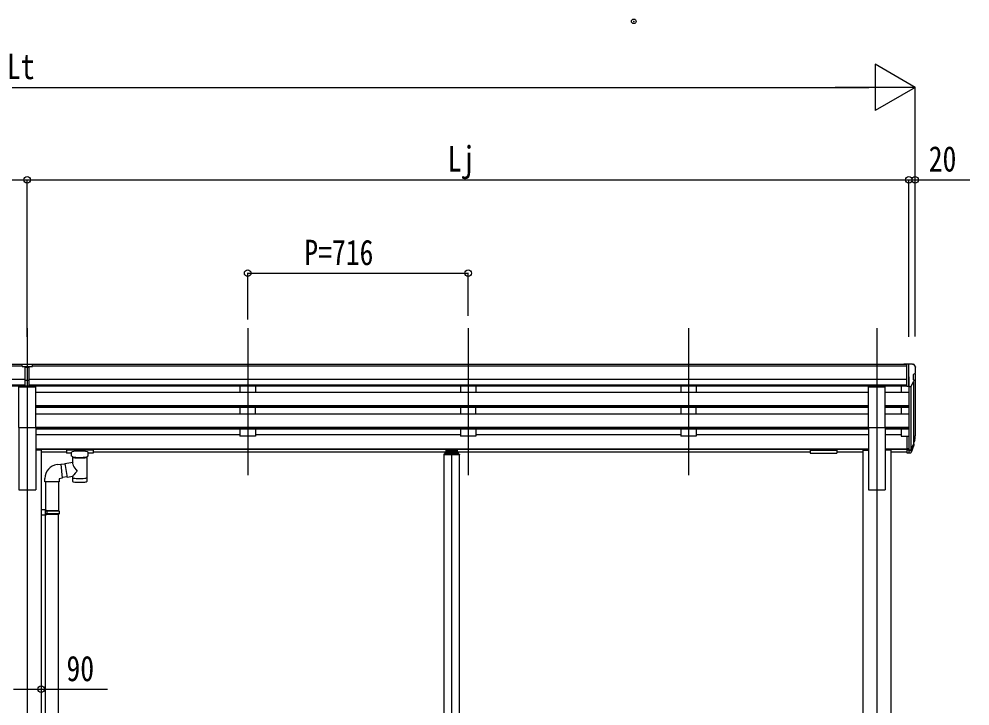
# Model space of a CAD drawing. Units: millimetres, scale not verified. Extents: x -10512 to 10512, y -7425 to 7425.
# Drawn here: x -1751 to 1338, y -2608 to -377 of the extents above; entities that cross this region are included whole.
import ezdxf
from ezdxf.enums import TextEntityAlignment as Align

# ---------------------------------------------------------------- set-up
doc = ezdxf.new("R2010")
doc.units = ezdxf.units.MM
doc.header["$LTSCALE"] = 30
doc.header["$PDMODE"] = 32
doc.header["$PDSIZE"] = 15
for name, color, linetype in [('0-3_YKK_12', 2, 'Continuous'), ('0-4_YKK_13', 4, 'Continuous'), ('0-5_YKK_A1', 4, 'Continuous'), ('0-6_YKK_D', 6, 'Continuous')]:
    doc.layers.add(name, color=color, linetype=linetype)
doc.styles.add('ＭＳ ゴシック', font='')
doc.styles.get('ＭＳ ゴシック').set_extended_font_data('MS Gothic')

msp = doc.modelspace()

# ---------------------------------------------------------------- linework, layer by layer
at = {"layer": '0-3_YKK_12'}
for p, q in [((-1008.36, -1381.44), (-1008.36, -1858.96)), ((-292.36, -1381.44), (-292.36, -1858.96)), ((423.64, -1381.44), (423.64, -1858.96)), ((-345.86, -1785.85), (-345.86, -4212.71))]:
    msp.add_line(p, q, dxfattribs=at)
for points in [[(-1724.36, -1381.44), (-1724.36, -4305.85), (-1724.36, -4555.85)], [(1035.64, -1381.44), (1035.64, -4305.85), (1035.64, -4555.85)]]:
    msp.add_lwpolyline(points, dxfattribs=at)
at = {"layer": '0-4_YKK_13'}
for p, q in [((-1740.86, -1505.86), (-1740.86, -1498.02)), ((-1740.86, -1505.86), (-1730.86, -1505.86)), ((-1724.36, -1506.68), (-1730.86, -1506.28)), ((-1730.86, -1507.86), (-1717.86, -1507.86)), ((-1717.86, -1506.34), (-1724.36, -1506.66)), ((-1717.86, -1569.49), (-1717.86, -1504.21)), ((1133.14, -1497.83), (1123.14, -1497.92)), ((1123.14, -1499.43), (1123.14, -1497.92)), ((1133.14, -1569.81), (1133.14, -1497.83)), ((1151.64, -1497.83), (1133.14, -1497.83)), ((1139.64, -1570.81), (1139.64, -1497.83)), ((1151.64, -1497.83), (1153.97, -1497.97)), ((1154.73, -1498.4), (1158.79, -1504.2)), ((1161.64, -1507.2), (1161.64, -1507.83)), ((1153.64, -1532.34), (1153.64, -1548.62)), ((1159.1, -1529.01), (1153.79, -1532.08)), ((-1730.86, -1549.38), (-1724.36, -1549.55)), ((-1730.86, -1568.43), (-1724.36, -1568.82)), ((-1724.36, -1549.55), (-1717.86, -1549.38)), ((-1724.36, -1568.82), (-1717.86, -1568.43)), ((-1696.86, -1703.27), (-1696.86, -1571.48)), ((1063.14, -1703.27), (1063.14, -1571.48)), ((1133.14, -1569.81), (1139.64, -1569.81)), ((1139.64, -1570.81), (1144.85, -1570.49)), ((1147.26, -1569), (1156.26, -1553.41)), ((-1751.86, -1703.27), (-1696.86, -1703.27)), ((1008.14, -1703.27), (1063.14, -1703.27)), ((1133.14, -1731.55), (1133.14, -1785.58)), ((1133.14, -1731.55), (1139.64, -1731.55)), ((1139.64, -1731.55), (1139.64, -1786.32)), ((1146.07, -1775.91), (1153.83, -1760.5)), ((1155.27, -1760.86), (1147.08, -1777.03)), ((1157.94, -1744.36), (1154.66, -1751.43)), ((1158.54, -1745.74), (1154.66, -1753.69)), ((1156.23, -1757.02), (1155.89, -1761.42)), ((-1597.36, -1776.13), (-1597.36, -1786.89)), ((-1512.36, -1775.47), (-1595.36, -1775.47)), ((-1512.36, -1777.65), (-1595.36, -1777.65)), ((-1580.86, -1787.56), (-1595.36, -1787.56)), ((-1580.86, -1794.36), (-1580.86, -1784.09)), ((-1526.86, -1794.36), (-1526.86, -1784.09)), ((-1512.36, -1787.56), (-1526.86, -1787.56)), ((-1510.36, -1776.13), (-1510.36, -1786.89)), ((-1510.36, -1776.32), (-1510.36, -1777.86)), ((-371.36, -1791.35), (-371.36, -1792.85)), ((-321.86, -1789.85), (-369.86, -1789.85)), ((-368.36, -1785.38), (-368.36, -1789.85)), ((-365.86, -1782.81), (-364.36, -1782.81)), ((-365.86, -1785.33), (-365.86, -1789.85)), ((-365.86, -1785.33), (-364.36, -1785.33)), ((-365.86, -1787.22), (-325.86, -1787.22)), ((-327.36, -1776.89), (-364.36, -1776.89)), ((-364.36, -1776.89), (-364.36, -1785.33)), ((-364.36, -1779.38), (-327.36, -1779.38)), ((-361.76, -1781.82), (-361.76, -1782.3)), ((-358.31, -1783.7), (-358.31, -1784.04)), ((-356.35, -1783.38), (-356.35, -1783.71)), ((-355.86, -1782.47), (-355.86, -1785.15)), ((-355.37, -1783.38), (-355.37, -1783.71)), ((-353.41, -1784.04), (-353.41, -1783.7)), ((-349.96, -1781.82), (-349.96, -1782.3)), ((-341.76, -1781.82), (-341.76, -1782.3)), ((-338.31, -1783.7), (-338.31, -1784.04)), ((-336.35, -1783.38), (-336.35, -1783.71)), ((-335.86, -1782.47), (-335.86, -1785.15)), ((-335.37, -1783.38), (-335.37, -1783.71)), ((-333.41, -1784.04), (-333.41, -1783.7)), ((-329.96, -1781.82), (-329.96, -1782.3)), ((-327.36, -1776.89), (-327.36, -1785.33)), ((-327.36, -1782.81), (-325.86, -1782.81)), ((-327.36, -1785.33), (-325.86, -1785.33)), ((-325.86, -1785.33), (-325.86, -1789.85)), ((-323.36, -1789.85), (-323.36, -1785.38)), ((-320.36, -1791.35), (-320.36, -1792.85)), ((818.64, -1776.13), (818.64, -1786.89)), ((818.64, -1776.32), (818.64, -1777.86)), ((820.64, -1775.47), (903.64, -1775.47)), ((820.64, -1777.65), (903.64, -1777.65)), ((820.64, -1787.56), (903.64, -1787.56)), ((905.64, -1776.13), (905.64, -1786.89)), ((1133.14, -1771.68), (1139.64, -1771.68)), ((1133.14, -1776.56), (1139.64, -1776.56)), ((1133.14, -1785.58), (1139.64, -1785.58)), ((1139.64, -1776.58), (1144.77, -1776.58)), ((1139.64, -1778.39), (1144.48, -1778.39)), ((1139.64, -1786.32), (1144.48, -1786.32)), ((1155.89, -1761.42), (1147.08, -1784.97)), ((-1627.71, -1823.9), (-1615.2, -1822.34)), ((-1601.7, -1822.22), (-1615.03, -1824.29)), ((-1601.99, -1820.34), (-1576.76, -1816.43)), ((-1601.99, -1820.34), (-1594.96, -1865.6)), ((-1576.76, -1816.44), (-1576.76, -1798.85)), ((-1530.96, -1798.86), (-1530.95, -1879.16)), ((-320.36, -1792.85), (-371.36, -1792.85)), ((-1667.11, -1879.91), (-1667.11, -1869)), ((-1621.11, -1879.91), (-1667.11, -1879.91)), ((-1665.16, -1879.91), (-1665.16, -1971.21)), ((-1623.16, -1879.91), (-1623.16, -1973.77)), ((-1595.26, -1863.73), (-1611.36, -1866.22)), ((-1576.76, -1862.78), (-1594.96, -1865.6)), ((-1576.78, -1879.16), (-1576.76, -1862.53)), ((-1663.16, -1971.27), (-1679.16, -1970.8)), ((-1679.16, -1970.8), (-1679.16, -1988.74)), ((-1663.16, -1973.27), (-1665.16, -1973.27)), ((-1622.16, -1973.77), (-1665.16, -1973.77)), ((-1621.16, -1975.77), (-1665.16, -1975.77)), ((-1663.16, -1973.27), (-1663.16, -1971.27)), ((-1660.69, -1975.77), (-1660.26, -1973.77)), ((-1621.16, -1975.77), (-1622.16, -1973.77)), ((-1621.16, -1975.77), (-1621.16, -1983.77)), ((-1663.16, -1988.27), (-1679.16, -1988.74)), ((-1621.16, -1983.77), (-1665.16, -1983.77)), ((-1622.16, -1985.77), (-1665.16, -1985.77)), ((-1665.16, -2830.47), (-1665.16, -1988.33)), ((-1663.16, -1988.27), (-1663.16, -1986.27)), ((-1623.16, -2833.03), (-1623.16, -1985.77)), ((-1621.16, -1983.77), (-1622.16, -1985.77))]:
    msp.add_line(p, q, dxfattribs=at)
for points in [[(-1740.86, -1498.02), (-1722.86, -1497.86), (-1707.86, -1497.99)], [(-1717.86, -1569.49), (-1724.36, -1569.89), (-1730.86, -1569.49), (-1730.86, -1504.15)], [(-1717.86, -1505.82), (-1707.86, -1505.73), (-1707.86, -1497.99)], [(-1751.86, -1703.27), (-1751.86, -1571.48), (-1696.86, -1571.48)], [(-1717.86, -1550.48), (-1721.12, -1550.57), (-1724.36, -1550.65), (-1727.61, -1550.57), (-1730.86, -1550.48)], [(1008.14, -1703.27), (1008.14, -1571.48), (1063.14, -1571.48)], [(-1595.36, -1775.47), (-1595.72, -1775.47), (-1596.25, -1775.5), (-1596.7, -1775.55), (-1597, -1775.63), (-1597.17, -1775.72), (-1597.29, -1775.86), (-1597.36, -1776.04), (-1597.36, -1776.13)], [(-1595.36, -1787.56), (-1595.72, -1787.55), (-1596.25, -1787.53), (-1596.7, -1787.48), (-1597, -1787.4), (-1597.17, -1787.3), (-1597.29, -1787.16), (-1597.36, -1786.98), (-1597.36, -1786.89)], [(-1510.36, -1776.13), (-1510.4, -1775.94), (-1510.49, -1775.8), (-1510.58, -1775.71), (-1510.68, -1775.65), (-1510.81, -1775.6), (-1511.1, -1775.54), (-1511.59, -1775.49), (-1512.13, -1775.47), (-1512.36, -1775.47)], [(-1510.36, -1786.89), (-1510.4, -1787.09), (-1510.49, -1787.22), (-1510.58, -1787.32), (-1510.68, -1787.38), (-1510.81, -1787.42), (-1511.1, -1787.49), (-1511.59, -1787.53), (-1512.13, -1787.55), (-1512.36, -1787.56)], [(-357.33, -1783.93), (-357.14, -1783.96), (-357.07, -1783.96), (-356.96, -1783.97), (-356.79, -1783.96), (-356.64, -1783.93), (-356.52, -1783.89), (-356.43, -1783.84), (-356.37, -1783.78)], [(-355.36, -1783.78), (-355.3, -1783.84), (-355.21, -1783.89), (-355.09, -1783.93), (-354.94, -1783.96), (-354.77, -1783.97), (-354.66, -1783.96), (-354.59, -1783.96), (-354.39, -1783.93)], [(-337.33, -1783.93), (-337.14, -1783.96), (-337.07, -1783.96), (-336.96, -1783.97), (-336.79, -1783.96), (-336.64, -1783.93), (-336.52, -1783.89), (-336.43, -1783.84), (-336.37, -1783.78)], [(-335.36, -1783.78), (-335.3, -1783.84), (-335.21, -1783.89), (-335.09, -1783.93), (-334.94, -1783.96), (-334.77, -1783.97), (-334.66, -1783.96), (-334.59, -1783.96), (-334.39, -1783.93)], [(818.64, -1776.13), (818.67, -1775.94), (818.76, -1775.8), (818.85, -1775.71), (818.96, -1775.65), (819.08, -1775.6), (819.37, -1775.54), (819.86, -1775.49), (820.4, -1775.47), (820.64, -1775.47)], [(818.64, -1786.89), (818.67, -1787.09), (818.76, -1787.22), (818.85, -1787.32), (818.96, -1787.38), (819.08, -1787.42), (819.37, -1787.49), (819.86, -1787.53), (820.4, -1787.55), (820.64, -1787.56)], [(903.64, -1775.47), (903.99, -1775.47), (904.52, -1775.5), (904.97, -1775.55), (905.27, -1775.63), (905.44, -1775.72), (905.56, -1775.86), (905.63, -1776.04), (905.64, -1776.13)], [(903.64, -1787.56), (903.99, -1787.55), (904.52, -1787.53), (904.97, -1787.48), (905.27, -1787.4), (905.44, -1787.3), (905.56, -1787.16), (905.63, -1786.98), (905.64, -1786.89)], [(-1615.2, -1822.34), (-1611.19, -1868.17), (-1621.11, -1869.91), (-1621.11, -1879.91)], [(-1576.76, -1798.85), (-1577, -1798.76), (-1578.35, -1798.02), (-1579.47, -1797.18), (-1580.22, -1796.31), (-1580.68, -1795.41), (-1580.85, -1794.53)], [(-1526.9, -1794.31), (-1526.88, -1794.66), (-1527.13, -1795.62), (-1527.65, -1796.5), (-1528.45, -1797.34), (-1529.56, -1798.14), (-1530.96, -1798.86)], [(-1663.16, -1986.27), (-1665.16, -1986.27), (-1665.16, -1973.27)], [(-1660.69, -1975.77), (-1660.69, -1983.77), (-1660.26, -1985.77)]]:
    msp.add_lwpolyline(points, dxfattribs=at)
for centre, radius, start, end in [((1153.91, -1498.97), 1, 35, 86.5), ((1158.64, -1507.2), 3, 0, 87), ((959.64, -1507.83), 202, 355.05096, 0), ((1153.94, -1532.34), 0.3, 120, 180), ((1154.73, -1524.64), 6.18, 315.00103, 354.2965), ((1144.66, -1567.5), 3, 273.5, 330), ((1153.94, -1548.62), 0.3, 180, 265.2833), ((1153.66, -1551.91), 3, 330, 85.2833), ((1129.05, -1734.87), 30.41, 341.80266, 352.8448), ((1130.45, -1736.62), 29.53, 342.01856, 353.49194), ((-369.86, -1791.35), 1.5, 90, 180), ((-321.86, -1791.35), 1.5, 0, 90), ((-1621.21, -1869.35), 45.91, 98.14944, 179.55845)]:
    msp.add_arc(centre, radius, start, end, dxfattribs=at)
for centre, major_axis, ratio, start_param, end_param in [((-1699.79, -1508.17), (24.57, -1.51), 0.121868, 3.1422238, 3.1491027), ((1069.72, -1736.96), (88.05, 0), 0.90356, 5.9828017, 6.0168888), ((1154.92, -1757.02), (-1.3, 0), 0.90356, 2.9359903, 4.9130961), ((1069, -1740.83), (89.07, 0), 0.90356, 6.0316505, 6.077583), ((1071.77, -1730.38), (-87.93, 4.42), 0.541684, 3.060334, 3.2172517), ((1070.98, -1737.06), (89.06, 1.43), 0.57596, 6.1985533, 6.3701348), ((-1595.36, -1777.86), (-2, 0), 0.109601, 4.712389, 6.2831853), ((-1553.86, -1784.09), (-27, 0), 0.122176, 3.1415927, 6.2831853), ((-1512.36, -1777.86), (-2, 0), 0.109601, 3.1415927, 4.712389), ((-365.86, -1785.38), (0, 2.57), 0.97237, 6.2831853, 7.8539816), ((-355.86, -1781.82), (5.9, 0), 0.342073, 0, 3.1415927), ((-355.86, -1776.53), (8.02, 0), 0.939674, 4.4018361, 4.5279947), ((-355.86, -1776.86), (8.02, 0), 0.939674, 4.4018361, 4.5279947), ((-355.86, -1775.86), (8.02, 0), 0.939674, 4.6512338, 4.7735441), ((-355.86, -1776.53), (-8.02, 0), 0.939674, 1.7551906, 1.8813492), ((-355.86, -1776.86), (-8.02, 0), 0.939674, 1.7551906, 1.8813492), ((-335.86, -1781.82), (5.9, 0), 0.342073, 0, 3.1415927), ((-335.86, -1776.53), (8.02, 0), 0.939674, 4.4018361, 4.5279947), ((-335.86, -1776.86), (8.02, 0), 0.939674, 4.4018361, 4.5279947), ((-335.86, -1775.86), (8.02, 0), 0.939674, 4.6512338, 4.7735441), ((-335.86, -1776.53), (-8.02, 0), 0.939674, 1.7551906, 1.8813492), ((-335.86, -1776.86), (-8.02, 0), 0.939674, 1.7551906, 1.8813492), ((-325.86, -1785.38), (0, 2.57), 0.97237, 4.712389, 6.2831853), ((820.64, -1777.86), (2, 0), 0.109601, 1.5707963, 3.1415927), ((903.64, -1777.86), (2, 0), 0.109601, 0, 1.5707963), ((1144.48, -1775.68), (3, 0), 0.90356, 4.712389, 5.7595865), ((1144.48, -1783.61), (-3, 0), 0.90356, 1.5707963, 2.6179939), ((1144.77, -1775.23), (1.5, 0), 0.90356, 4.712389, 5.7595865), ((-1564.86, -1794.36), (-16, 0), 0.361356, 0, 0.0194874), ((-1553.86, -1842.98), (22.81, -26.62), 0.234429, 3.1563334, 4.5976381), ((-1553.85, -1799.32), (-22.92, 0.42), 0.07247, 0.0008089, 1.5716053), ((-1553.85, -1800.94), (-22.92, 0.42), 0.07247, 0.0008089, 1.5716053), ((-1553.88, -1799.32), (22.91, 0.42), 0.072511, 4.711586, 6.2823824), ((-1553.88, -1800.94), (22.91, 0.42), 0.072511, 4.711586, 6.2823824), ((-1556.42, -1840.33), (-20.32, -22.25), 0.045535, 4.9756507, 6.2441899), ((-1553.86, -1879.16), (-22.92, 0), 0.101955, 6.2829723, 9.4248207), ((-1553.86, -1866.72), (-22.91, 0), 0.122865, 6.2831853, 9.424778)]:
    msp.add_ellipse(centre, major_axis=major_axis, ratio=ratio, start_param=start_param, end_param=end_param, dxfattribs=at)
for centre in [(-355.86, -1782.3), (-335.86, -1782.3)]:
    msp.add_ellipse(centre, major_axis=(5.9, 0), ratio=0.342073, dxfattribs=at)
at = {"layer": '0-5_YKK_A1'}
for p, q in [((-1740.86, -1499.43), (-4581.86, -1499.43)), ((-1740.86, -1504.65), (-4581.86, -1504.65)), ((1133.14, -1499.43), (-1707.86, -1499.43)), ((1133.14, -1504.65), (-1707.86, -1504.65)), ((1139.64, -1538.93), (1139.64, -1731.55)), ((1159.64, -1528.4), (1159.64, -1731.19)), ((-1730.86, -1548.18), (-4581.86, -1548.18)), ((-1730.86, -1566.03), (-4581.86, -1566.03)), ((-1730.86, -1569.28), (-4581.86, -1569.28)), ((1133.14, -1548.18), (-1717.86, -1548.18)), ((1133.14, -1566.03), (-1717.86, -1566.03)), ((1133.14, -1569.28), (-1717.86, -1569.28)), ((-1033.36, -1569.38), (-1033.36, -1589.85)), ((-983.36, -1569.38), (-983.36, -1589.85)), ((-317.36, -1569.38), (-317.36, -1589.85)), ((-267.36, -1569.38), (-267.36, -1589.85)), ((398.64, -1569.38), (398.64, -1589.85)), ((448.64, -1569.38), (448.64, -1589.85)), ((1114.64, -1569.28), (1114.64, -1589.85)), ((1145.64, -1570.34), (1145.64, -1776.33)), ((1154.66, -1556.18), (1154.66, -1757.9)), ((1008.14, -1589.85), (-1696.86, -1589.85)), ((-983.36, -1589.85), (-1033.36, -1589.85)), ((-267.36, -1589.85), (-317.36, -1589.85)), ((448.64, -1589.85), (398.64, -1589.85)), ((1139.64, -1589.85), (1063.14, -1589.85)), ((1008.14, -1633.22), (-1696.86, -1633.22)), ((1008.14, -1634.72), (-1696.86, -1634.72)), ((1139.64, -1633.22), (1063.14, -1633.22)), ((1139.64, -1634.72), (1063.14, -1634.72)), ((1008.14, -1639.04), (-1696.86, -1639.04)), ((1008.14, -1659.96), (-1696.86, -1659.96)), ((-1033.36, -1639.04), (-1033.36, -1659.96)), ((-983.36, -1659.96), (-1033.36, -1659.96)), ((-983.36, -1659.96), (-983.36, -1639.04)), ((-317.36, -1639.04), (-317.36, -1659.96)), ((-267.36, -1659.96), (-317.36, -1659.96)), ((-267.36, -1659.96), (-267.36, -1639.04)), ((398.64, -1639.04), (398.64, -1659.96)), ((448.64, -1659.96), (398.64, -1659.96)), ((448.64, -1659.96), (448.64, -1639.04)), ((1139.64, -1639.04), (1063.14, -1639.04)), ((1139.64, -1659.96), (1063.14, -1659.96)), ((1114.64, -1639.04), (1114.64, -1659.96)), ((-1696.86, -1703.27), (-1696.86, -1905.85)), ((1008.14, -1703.33), (-1696.86, -1703.33)), ((1008.14, -1704.82), (-1696.86, -1704.82)), ((1008.14, -1709.14), (-1696.86, -1709.14)), ((-1033.36, -1727.24), (-1696.86, -1727.24)), ((-1033.36, -1709.14), (-1033.36, -1732.18)), ((-983.36, -1709.14), (-983.36, -1732.18)), ((-317.36, -1727.24), (-983.36, -1727.24)), ((-317.36, -1709.14), (-317.36, -1732.18)), ((-267.36, -1709.14), (-267.36, -1732.18)), ((398.64, -1727.24), (-267.36, -1727.24)), ((398.64, -1709.14), (398.64, -1732.18)), ((448.64, -1709.14), (448.64, -1732.18)), ((1008.14, -1727.24), (448.64, -1727.24)), ((1063.14, -1703.27), (1063.14, -1905.85)), ((1139.64, -1703.33), (1063.14, -1703.33)), ((1139.64, -1704.82), (1063.14, -1704.82)), ((1139.64, -1709.14), (1063.14, -1709.14)), ((1114.64, -1727.24), (1063.14, -1727.24)), ((1114.64, -1709.14), (1114.64, -1732.18)), ((-983.36, -1732.18), (-1033.36, -1732.18)), ((-267.36, -1732.18), (-317.36, -1732.18)), ((448.64, -1732.18), (398.64, -1732.18)), ((1114.64, -1732.18), (1133.14, -1732.18)), ((1008.14, -1774.26), (-1696.86, -1774.26)), ((1008.14, -1775.65), (-1696.86, -1775.65)), ((-1679.16, -1776.85), (-1696.86, -1776.85)), ((-1679.16, -1776.85), (-1679.16, -4405.85)), ((-1597.36, -1783.34), (-1679.16, -1783.34)), ((818.64, -1783.34), (-1510.36, -1783.34)), ((990.44, -1783.34), (905.64, -1783.34)), ((990.44, -1776.85), (1008.14, -1776.85)), ((990.44, -1776.85), (990.44, -4405.85)), ((1133.14, -1774.26), (1063.14, -1774.26)), ((1133.14, -1775.65), (1063.14, -1775.65)), ((1080.84, -1776.85), (1063.14, -1776.85)), ((1080.84, -1776.85), (1080.84, -4405.85)), ((1133.14, -1783.34), (1080.84, -1783.34)), ((-370.86, -1792.85), (-370.86, -4155.85)), ((-320.86, -1792.85), (-320.86, -4155.85))]:
    msp.add_line(p, q, dxfattribs=at)
for points in [[(-1751.86, -1703.27), (-1751.86, -1905.85), (-1696.86, -1905.85)], [(1008.14, -1703.27), (1008.14, -1905.85), (1063.14, -1905.85)]]:
    msp.add_lwpolyline(points, dxfattribs=at)
msp.add_point((245.97, -384.99), dxfattribs=at)
at = {"layer": '0-6_YKK_D'}
for p, q in [((1159.64, -599.43), (1029.73, -524.43)), ((1029.73, -524.43), (1029.73, -674.43)), ((-4458.36, -599.43), (1009.64, -599.43)), ((1159.64, -599.43), (899.83, -599.43)), ((1159.64, -599.43), (1029.73, -674.43)), ((1159.64, -1408.01), (1159.64, -598.43)), ((-4588.36, -899.43), (-1724.36, -899.43)), ((-1724.36, -1409.01), (-1724.36, -898.43)), ((-1724.36, -1409.01), (-1724.36, -898.43)), ((-1724.36, -899.43), (1139.64, -899.43)), ((1139.64, -1409.01), (1139.64, -898.43)), ((1139.64, -1409.01), (1139.64, -898.43)), ((1159.64, -1407.01), (1159.64, -898.43)), ((-1008.36, -1352.55), (-1008.36, -1201.45)), ((-1008.36, -1202.45), (-292.36, -1202.45)), ((-292.36, -1341.42), (-292.36, -1201.45))]:
    msp.add_line(p, q, dxfattribs=at)
for points in [[(1139.64, -899.43), (1159.64, -899.43), (1338.14, -899.43)], [(-1769.56, -2553.32), (-1679.16, -2553.32), (-1463.73, -2553.32)]]:
    msp.add_lwpolyline(points, dxfattribs=at)
for centre in [(-1724.36, -899.43), (-1724.36, -899.43), (1139.64, -899.43), (1139.64, -899.43), (1159.64, -899.43), (-1008.36, -1202.45), (-292.36, -1202.45), (-1679.16, -2553.32)]:
    msp.add_circle(centre, 10.62, dxfattribs=at)

# ---------------------------------------------------------------- texts
at = {"layer": '0-6_YKK_D', "style": 'ＭＳ ゴシック', "width": 0.8}
for s, p in [('Lt', (-1790.36, -597.43)), ('Lj', (-358.36, -897.43)), ('20', (1204.14, -897.43)), ('P=716', (-824.36, -1201.15)), ('90', (-1597.03, -2552.02))]:
    msp.add_text(s, height=82.48, dxfattribs=at).set_placement(p, align=Align.BOTTOM_LEFT)

doc.saveas('drawing.dxf')
